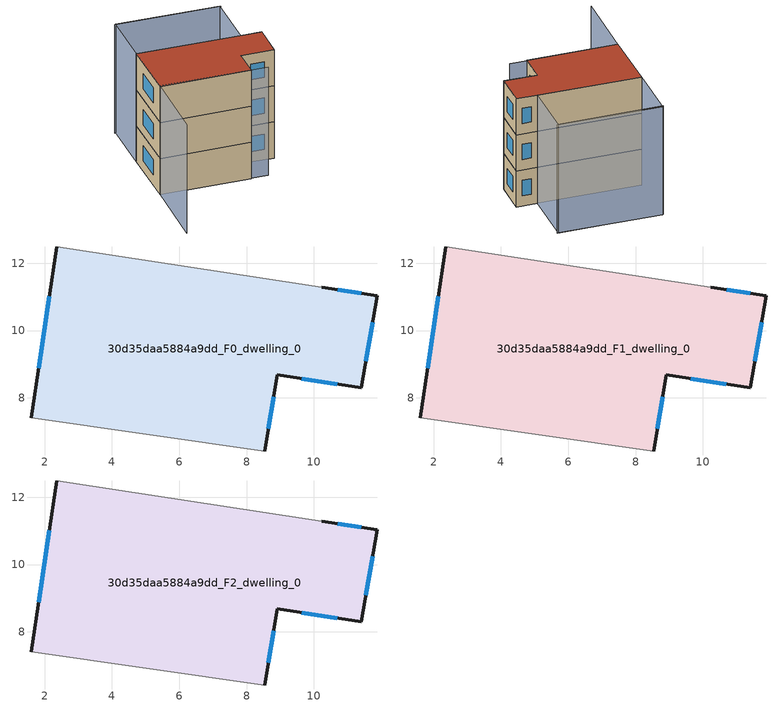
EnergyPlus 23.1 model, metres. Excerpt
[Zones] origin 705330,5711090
30d35daa5884a9dd_F0_dwelling_0
 floor ground (EU_floor_Construction): 11.88,11.03 11.42,8.3 8.91,8.68 8.55,6.42 1.61,7.41 2.36,12.49 10.24,11.29 z0
 wall outside (EU_wall_Construction): 8.55,6.42 8.91,8.68 11.42,8.3 11.88,11.03 10.24,11.29 / 2.36,12.49 1.61,7.41 z0:3
 wall adiabatic (EU_wall_Construction): 1.61,7.41 8.55,6.42 / 10.24,11.29 2.36,12.49 z0:3
 window (EU_Window_Construction): 11.55,9.09 11.75,10.24 / 9.64,8.57 10.69,8.41 / 8.65,7.08 8.81,8.03 / 2.14,11.02 1.82,8.88 / 11.41,11.11 10.71,11.22 z0.87:2.13
30d35daa5884a9dd_F1_dwelling_0
 floor to 30d35daa5884a9dd_F0_dwelling_0 (EU_floor_Construction): 11.88,11.03 11.42,8.3 8.91,8.68 8.55,6.42 1.61,7.41 2.36,12.49 10.24,11.29 z3
 wall outside (EU_wall_Construction): 8.55,6.42 8.91,8.68 11.42,8.3 11.88,11.03 10.24,11.29 / 2.36,12.49 1.61,7.41 z3:6
 wall adiabatic (EU_wall_Construction): 1.61,7.41 8.55,6.42 / 10.24,11.29 2.36,12.49 z3:6
 window (EU_Window_Construction): 11.55,9.09 11.75,10.24 / 9.64,8.57 10.69,8.41 / 8.65,7.08 8.81,8.03 / 2.14,11.02 1.82,8.88 / 11.41,11.11 10.71,11.22 z3.87:5.13
30d35daa5884a9dd_F2_dwelling_0
 floor to 30d35daa5884a9dd_F1_dwelling_0 (EU_floor_Construction): 11.88,11.03 11.42,8.3 8.91,8.68 8.55,6.42 1.61,7.41 2.36,12.49 10.24,11.29 z6
 wall outside (EU_wall_Construction): 8.55,6.42 8.91,8.68 11.42,8.3 11.88,11.03 10.24,11.29 / 2.36,12.49 1.61,7.41 z6:9
 wall adiabatic (EU_wall_Construction): 1.61,7.41 8.55,6.42 / 10.24,11.29 2.36,12.49 z6:9
 window (EU_Window_Construction): 11.55,9.09 11.75,10.24 / 9.64,8.57 10.69,8.41 / 8.65,7.08 8.81,8.03 / 2.14,11.02 1.82,8.88 / 11.41,11.11 10.71,11.22 z6.87:8.13
 roof outside (EU_roof_Construction): 11.42,8.3 11.88,11.03 10.24,11.29 2.36,12.49 1.61,7.41 8.55,6.42 8.91,8.68 z9
shading: 0.68,1.57 1.63,7.55 / 1.63,7.55 9.84,6.25 / 11.02,15.79 2.98,16.94 / 10.28,11.28 2.36,12.48 / 2.36,12.48 3.04,17 / 3.04,17 10.97,15.8 / 10.97,15.8 10.28,11.28 z0:9
[Building]
EU S2 Campaign: North Axis=0; Terrain=City; Solar Distribution=FullExterior
[Site:Location]
London: Latitude=51.5; Longitude=-0.5; Time Zone=0; Elevation=25
[SizingPeriod:WeatherFileDays]
AnnualSizingPeriod: Begin Month=1; Begin Day of Month=1; End Month=12; End Day of Month=31; Day of Week for Start Day=Monday; Use Weather File Daylight Saving Period=No; Use Weather File Rain and Snow Indicators=No
[MATERIAL]
EU_InternalMass_Material: Roughness=MediumRough; Thickness=0.1; Conductivity=1; Density=1800; Specific Heat=900; Thermal Absorptance=0.9; Solar Absorptance=0.7; Visible Absorptance=0.7
[MATERIAL:NOMASS] Roughness=MediumRough; Thermal Absorptance=0.9; Solar Absorptance=0.7; Visible Absorptance=0.7
Name | Thermal Resistance
EU_wall_NoMass | 0.724719
EU_roof_NoMass | 2.98947
EU_floor_NoMass | 2.39157
[WINDOWMATERIAL:SIMPLEGLAZINGSYSTEM]
EU_Window_SimpleGlazing: UFactor=2.63425; Solar Heat Gain Coefficient=0.76; Visible Transmittance=0.76
[CONSTRUCTION]
EU_wall_Construction: EU_wall_NoMass
EU_roof_Construction: EU_roof_NoMass
EU_floor_Construction: EU_floor_NoMass
EU_Window_Construction: EU_Window_SimpleGlazing
EU_InternalMass_Construction: EU_InternalMass_Material
[ZONE] Type=1; Multiplier=1; Ceiling Height=autocalculate; Volume=128.925; Floor Area=autocalculate; Part of Total Floor Area=Yes
30d35daa5884a9dd_F0_dwelling_0; 30d35daa5884a9dd_F1_dwelling_0; 30d35daa5884a9dd_F2_dwelling_0
[INTERNALMASS] Construction=EU_InternalMass_Construction; Surface Area=42.9747
Name | Zone or ZoneList
30d35daa5884a9dd_F0_dwelling_0_EU_InternalMass | 30d35daa5884a9dd_F0_dwelling_0
30d35daa5884a9dd_F1_dwelling_0_EU_InternalMass | 30d35daa5884a9dd_F1_dwelling_0
30d35daa5884a9dd_F2_dwelling_0_EU_InternalMass | 30d35daa5884a9dd_F2_dwelling_0
[OTHEREQUIPMENT] Fuel Type=Electricity; Design Level Calculation Method=Watts/Area; Power per Zone Floor Area=1; Fraction Latent=0; Fraction Radiant=0; Fraction Lost=0; Carbon Dioxide Generation Rate=0; EndUse Subcategory=EU_Step8_InternalGains
Name | Zone or ZoneList or Space or SpaceList | Schedule
EU_Step8_InternalGain_30d35daa5884a9dd_F0_dwelling_0_f000 | 30d35daa5884a9dd_F0_dwelling_0 | EU_Step8_GainSchedule_30d35daa5884a9dd_F0_dwelling_0_f000
EU_Step8_InternalGain_30d35daa5884a9dd_F1_dwelling_0_f000 | 30d35daa5884a9dd_F1_dwelling_0 | EU_Step8_GainSchedule_30d35daa5884a9dd_F1_dwelling_0_f000
EU_Step8_InternalGain_30d35daa5884a9dd_F2_dwelling_0_f000 | 30d35daa5884a9dd_F2_dwelling_0 | EU_Step8_GainSchedule_30d35daa5884a9dd_F2_dwelling_0_f000
[ZONEVENTILATION:DESIGNFLOWRATE] Schedule=EU_AlwaysOn; Design Flow Rate Calculation Method=AirChanges/Hour; Air Changes per Hour=0.418135; Ventilation Type=Natural; Fan Pressure Rise=0; Fan Total Efficiency=1; Constant Term Coefficient=1; Temperature Term Coefficient=0; Velocity Term Coefficient=0; Velocity Squared Term Coefficient=0; Minimum Indoor Temperature=-100; Maximum Indoor Temperature=100; Delta Temperature=-100; Minimum Outdoor Temperature=-100; Maximum Outdoor Temperature=100; Maximum Wind Speed=40
Name | Zone or ZoneList or Space or SpaceList
EU_ConstantAir_30d35daa5884a9dd_F0_dwelling_0 | 30d35daa5884a9dd_F0_dwelling_0
EU_ConstantAir_30d35daa5884a9dd_F1_dwelling_0 | 30d35daa5884a9dd_F1_dwelling_0
EU_ConstantAir_30d35daa5884a9dd_F2_dwelling_0 | 30d35daa5884a9dd_F2_dwelling_0
[HVACTEMPLATE:THERMOSTAT] Constant Heating Setpoint=20; Constant Cooling Setpoint=50
EU_HeatOnly_30d35daa5884a9dd_F0_dwelling_0; EU_HeatOnly_30d35daa5884a9dd_F1_dwelling_0; EU_HeatOnly_30d35daa5884a9dd_F2_dwelling_0
[HVACTEMPLATE:ZONE:IDEALLOADSAIRSYSTEM] System Availability Schedule=EU_AlwaysOn; Maximum Heating Supply Air Temperature=50; Minimum Cooling Supply Air Temperature=13; Maximum Heating Supply Air Humidity Ratio=0.0156; Minimum Cooling Supply Air Humidity Ratio=0.0077; Heating Limit=NoLimit; Cooling Limit=NoLimit; Heating Availability Schedule=EU_AlwaysOn; Cooling Availability Schedule=EU_CoolingOff; Dehumidification Control Type=ConstantSensibleHeatRatio; Cooling Sensible Heat Ratio=0.7; Dehumidification Setpoint=60; Humidification Control Type=None; Humidification Setpoint=30; Outdoor Air Method=None; Outdoor Air Flow Rate per Person=0.00944; Outdoor Air Flow Rate per Zone Floor Area=0; Outdoor Air Flow Rate per Zone=0; Demand Controlled Ventilation Type=None; Outdoor Air Economizer Type=NoEconomizer; Heat Recovery Type=None; Sensible Heat Recovery Effectiveness=0.7; Latent Heat Recovery Effectiveness=0.65
Name | Template Thermostat
30d35daa5884a9dd_F0_dwelling_0 | EU_HeatOnly_30d35daa5884a9dd_F0_dwelling_0
30d35daa5884a9dd_F1_dwelling_0 | EU_HeatOnly_30d35daa5884a9dd_F1_dwelling_0
30d35daa5884a9dd_F2_dwelling_0 | EU_HeatOnly_30d35daa5884a9dd_F2_dwelling_0
[SIZING:ZONE] Zone Cooling Design Supply Air Temperature Input Method=SupplyAirTemperature; Zone Cooling Design Supply Air Temperature=13; Zone Heating Design Supply Air Temperature Input Method=SupplyAirTemperature; Zone Heating Design Supply Air Temperature=50; Zone Cooling Design Supply Air Humidity Ratio=0.008; Zone Heating Design Supply Air Humidity Ratio=0.008; Cooling Design Air Flow Method=DesignDay; Cooling Design Air Flow Rate=0; Cooling Minimum Air Flow per Zone Floor Area=0.000762; Cooling Minimum Air Flow=0; Cooling Minimum Air Flow Fraction=0.2; Heating Design Air Flow Method=DesignDay; Heating Design Air Flow Rate=0; Heating Maximum Air Flow per Zone Floor Area=0.002032; Heating Maximum Air Flow=0.141576; Heating Maximum Air Flow Fraction=0.3; Account for Dedicated Outdoor Air System=No; Dedicated Outdoor Air System Control Strategy=NeutralSupplyAir; Dedicated Outdoor Air Low Setpoint Temperature for Design=autosize; Dedicated Outdoor Air High Setpoint Temperature for Design=autosize; Zone Load Sizing Method=Sensible Load Only No Latent Load; Zone Latent Cooling Design Supply Air Humidity Ratio Input Method=HumidityRatioDifference; Zone Cooling Design Supply Air Humidity Ratio Difference=0.005; Zone Latent Heating Design Supply Air Humidity Ratio Input Method=HumidityRatioDifference; Zone Humidification Design Supply Air Humidity Ratio Difference=0.005
30d35daa5884a9dd_F0_dwelling_0; 30d35daa5884a9dd_F1_dwelling_0; 30d35daa5884a9dd_F2_dwelling_0
[SCHEDULE:CONSTANT]
Name | Hourly Value
EU_AlwaysOn | 1
EU_CoolingOff | 0
[SCHEDULE:FILE] Column Number=1; Rows to Skip at Top=0; Number of Hours of Data=8760; Column Separator=Comma; Interpolate to Timestep=No; Minutes per Item=60; Adjust Schedule for Daylight Savings=Yes
Name | File
EU_Step8_GainSchedule_30d35daa5884a9dd_F0_dwelling_0_f000 | ../../schedules/30d35daa5884a9dd/30d35daa5884a9dd_F0_dwelling_0_f000_gain.csv
EU_Step8_GainSchedule_30d35daa5884a9dd_F1_dwelling_0_f000 | ../../schedules/30d35daa5884a9dd/30d35daa5884a9dd_F1_dwelling_0_f000_gain.csv
EU_Step8_GainSchedule_30d35daa5884a9dd_F2_dwelling_0_f000 | ../../schedules/30d35daa5884a9dd/30d35daa5884a9dd_F2_dwelling_0_f000_gain.csv
